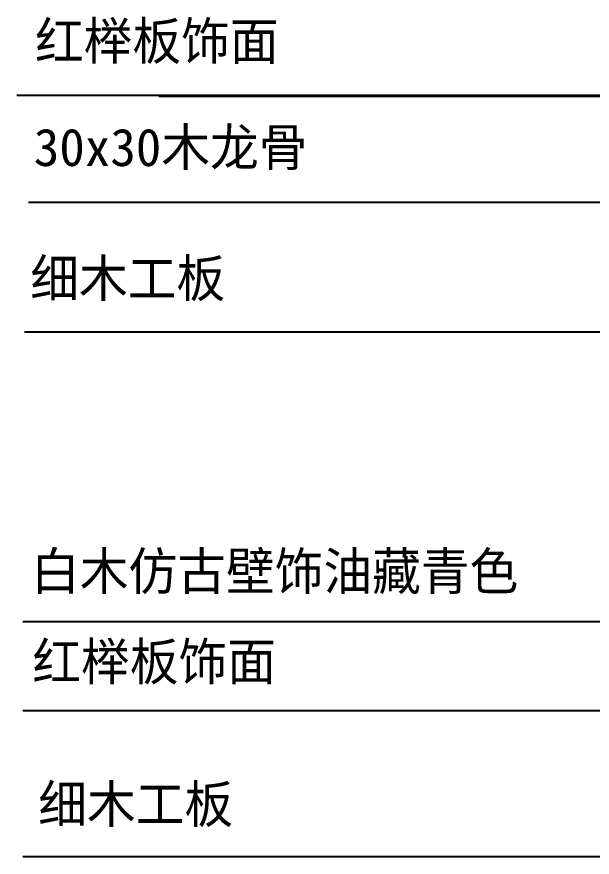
# Model space of a CAD drawing. Header units: metres. Extents: x 119167 to 120224, y -37063 to -34914.
# Drawn here: x 119167 to 119628, y -35766 to -35094 of the extents above; entities that cross this region are included whole.
import ezdxf

# ---------------------------------------------------------------- set-up
doc = ezdxf.new("R2010")
doc.units = ezdxf.units.M
doc.layers.add('细', color=1, linetype='Continuous')
doc.dimstyles.get("Standard").update_dxf_attribs({"dimtxt": 2.5, "dimasz": 2.5, "dimexe": 1.25, "dimexo": 0.625, "dimtad": 1, "dimcen": 2.5, "dimazin": 3, "dimtfac": 1, "dimtmove": 0, "dimatfit": 3})

msp = doc.modelspace()

# ---------------------------------------------------------------- texts
at = {"layer": '细', "char_height": 30, "attachment_point": 1}
for s, insert in [('红榉板饰面', (119181.72, -35098.02)), ('30x30木龙骨', (119180.79, -35183.07)), ('细木工板', (119177.96, -35287.95)), ('白木仿古壁饰油藏青色', (119178.56, -35522.37)), ('红榉板饰面', (119179.59, -35594.74)), ('细木工板', (119184.36, -35708.72))]:
    msp.add_mtext(s, dxfattribs=dict(at, insert=insert))

# ---------------------------------------------------------------- leaders
at = {"layer": '细'}
for points in [[(119978.87, -35156.76), (119167.18, -35156.76)], [(119936.9, -35157.31), (119280.72, -35157.31)], [(119806.78, -35242.14), (119176.48, -35242.14)], [(119878.14, -35345.91), (119173.33, -35345.91)], [(119850.14, -35577.78), (119171.91, -35577.78)], [(119920.1, -35649.13), (119171.91, -35649.13)], [(119827.76, -35765.83), (119171.91, -35765.83)]]:
    msp.add_leader(points, dimstyle='Standard', dxfattribs=at)

doc.saveas('drawing.dxf')
